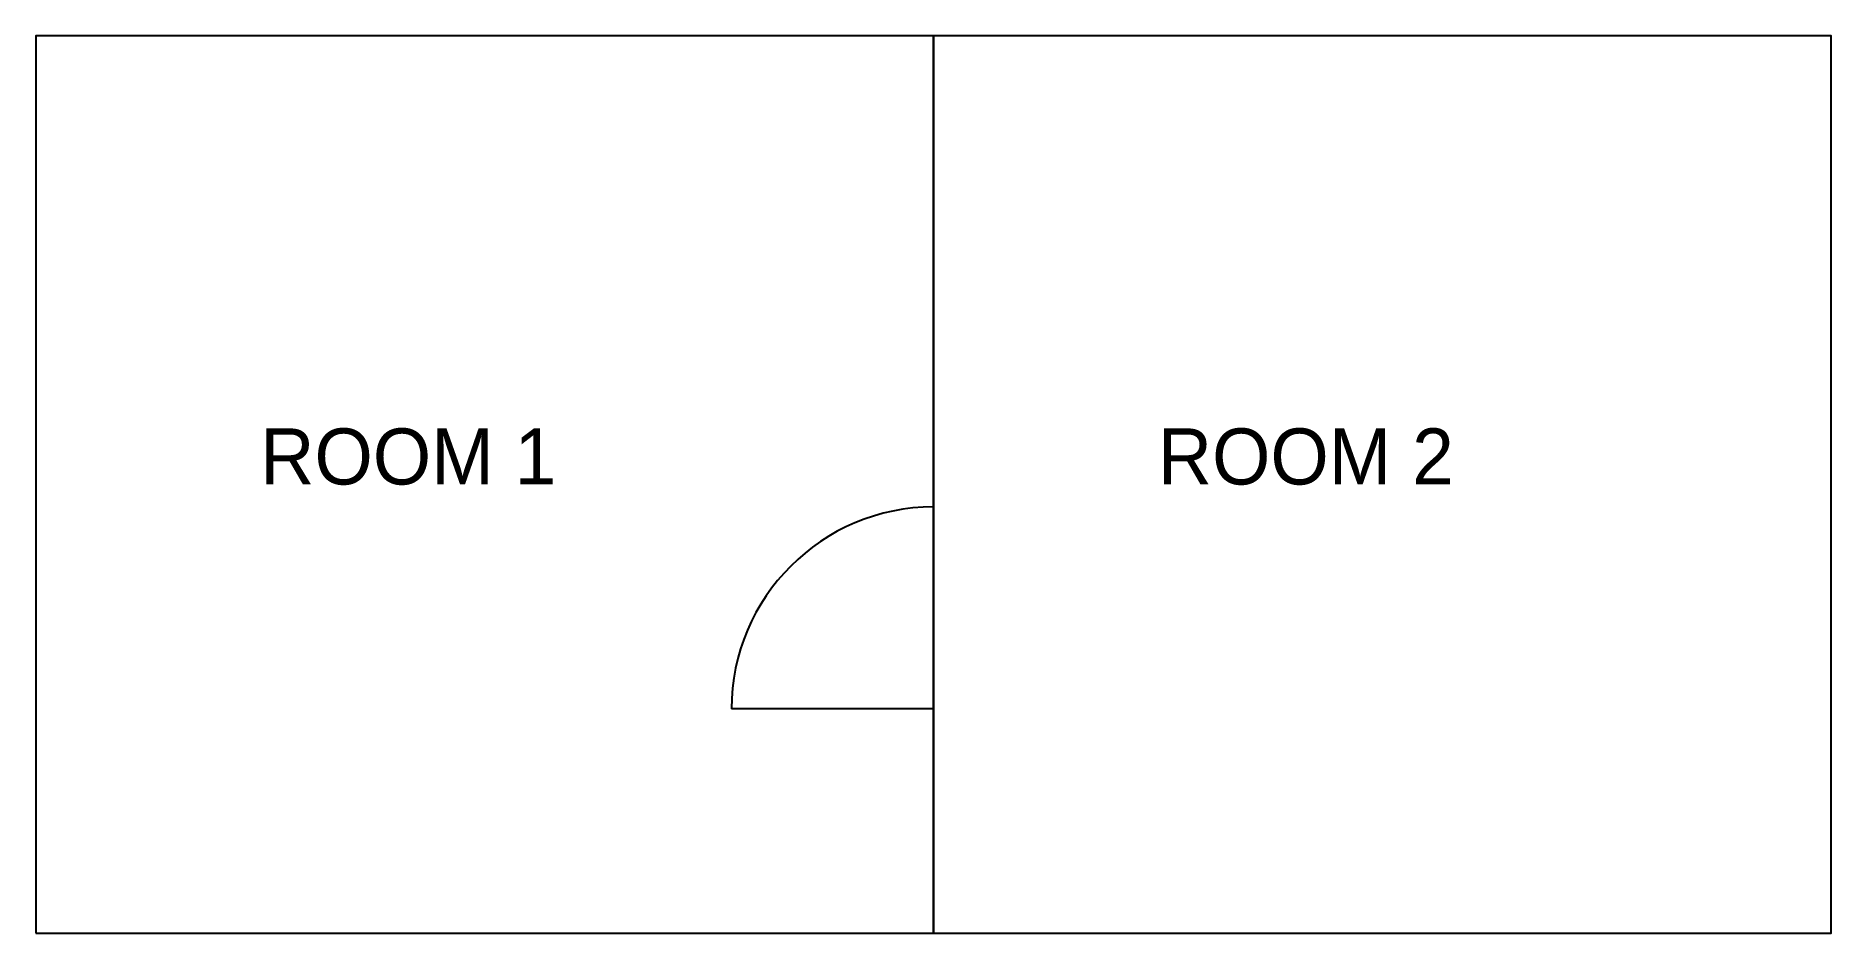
# Model space of a CAD drawing. Header units: metres. Extents: x 0 to 8, y 0 to 4.
import ezdxf

# ---------------------------------------------------------------- set-up
doc = ezdxf.new("R2010")
doc.units = ezdxf.units.M
for name, color, linetype in [('A-ANNO-TEXT', 4, 'Continuous'), ('A-AREA', 2, 'Continuous'), ('A-DOOR', 3, 'Continuous'), ('A-WALL', 1, 'Continuous')]:
    doc.layers.add(name, color=color, linetype=linetype)

# ---------------------------------------------------------------- blocks, each defined once
blk = doc.blocks.new('DOOR-SGL-900')
blk.add_line((0, 0), (0, 0.9))
blk.add_arc((0, 0), 0.9, 0, 90)

msp = doc.modelspace()

# ---------------------------------------------------------------- linework, layer by layer
at = {"layer": 'A-AREA'}
for points in [[(0, 0), (4, 0), (4, 4), (0, 4)], [(4, 0), (8, 0), (8, 4), (4, 4)]]:
    msp.add_lwpolyline(points, close=True, dxfattribs=at)
at = {"layer": 'A-WALL'}
for p, q in [((4, 4), (0, 4)), ((0, 4), (0, 0)), ((8, 4), (4, 4)), ((4, 1.9), (4, 4)), ((8, 0), (8, 4)), ((4, 0), (4, 1)), ((0, 0), (4, 0)), ((4, 0), (8, 0))]:
    msp.add_line(p, q, dxfattribs=at)

# ---------------------------------------------------------------- block references
at = {"layer": 'A-DOOR', "rotation": 90}
msp.add_blockref('DOOR-SGL-900', (4, 1), dxfattribs=at)

# ---------------------------------------------------------------- texts
at = {"layer": 'A-ANNO-TEXT'}
for s, p in [('ROOM 1', (1, 2)), ('ROOM 2', (5, 2))]:
    msp.add_text(s, height=0.25, dxfattribs=at).set_placement(p)

doc.saveas('drawing.dxf')
